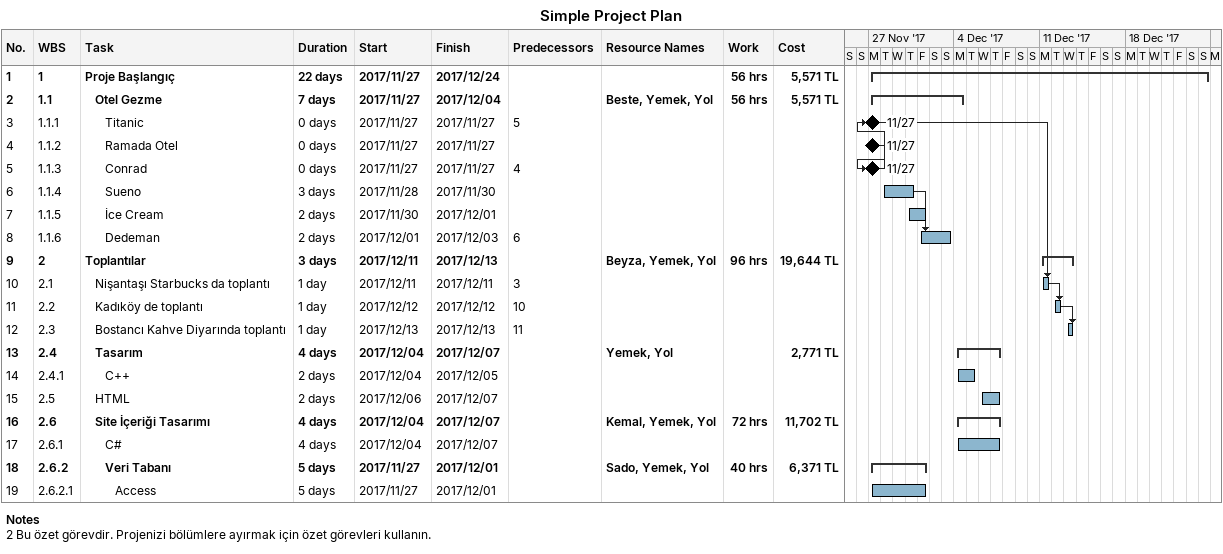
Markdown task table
Simple Project Plan

| ID | WBS | Task | Duration | Start | Finish | Predecessors | Resources | Work (h) | Cost (TL) |
|---|---|---|---|---|---|---|---|---|---|
| 1 | 1 | **Proje Başlangıç** | 22d | 2017-11-27 | 2017-12-24 |  |  | 56 | 5571 |
| 2 | 1.1 | **Otel Gezme** | 7d | 2017-11-27 | 2017-12-04 |  | Beste, Yemek, Yol | 56 | 5571 |
| 3 | 1.1.1 | Titanic | 0d | 2017-11-27 | 2017-11-27 | 5 |  |  |  |
| 4 | 1.1.2 | Ramada Otel | 0d | 2017-11-27 | 2017-11-27 |  |  |  |  |
| 5 | 1.1.3 | Conrad | 0d | 2017-11-27 | 2017-11-27 | 4 |  |  |  |
| 6 | 1.1.4 | Sueno | 3d | 2017-11-28 | 2017-11-30 |  |  |  |  |
| 7 | 1.1.5 | İce Cream | 2d | 2017-11-30 | 2017-12-01 |  |  |  |  |
| 8 | 1.1.6 | Dedeman | 2d | 2017-12-01 | 2017-12-03 | 6 |  |  |  |
| 9 | 2 | **Toplantılar** | 3d | 2017-12-11 | 2017-12-13 |  | Beyza, Yemek, Yol | 96 | 19644 |
| 10 | 2.1 | Nişantaşı Starbucks da toplantı | 1d | 2017-12-11 | 2017-12-11 | 3 |  |  |  |
| 11 | 2.2 | Kadıköy de toplantı | 1d | 2017-12-12 | 2017-12-12 | 10 |  |  |  |
| 12 | 2.3 | Bostancı Kahve Diyarında toplantı | 1d | 2017-12-13 | 2017-12-13 | 11 |  |  |  |
| 13 | 2.4 | **Tasarım** | 4d | 2017-12-04 | 2017-12-07 |  | Yemek, Yol |  | 2771 |
| 14 | 2.4.1 | C++ | 2d | 2017-12-04 | 2017-12-05 |  |  |  |  |
| 15 | 2.5 | HTML | 2d | 2017-12-06 | 2017-12-07 |  |  |  |  |
| 16 | 2.6 | **Site İçeriği Tasarımı** | 4d | 2017-12-04 | 2017-12-07 |  | Kemal, Yemek, Yol | 72 | 11702 |
| 17 | 2.6.1 | C# | 4d | 2017-12-04 | 2017-12-07 |  |  |  |  |
| 18 | 2.6.2 | **Veri Tabanı** | 5d | 2017-11-27 | 2017-12-01 |  | Sado, Yemek, Yol | 40 | 6371 |
| 19 | 2.6.2.1 | Access | 5d | 2017-11-27 | 2017-12-01 |  |  |  |  |

Notes
- 2: Bu özet görevdir. Projenizi bölümlere ayırmak için özet görevleri kullanın.
